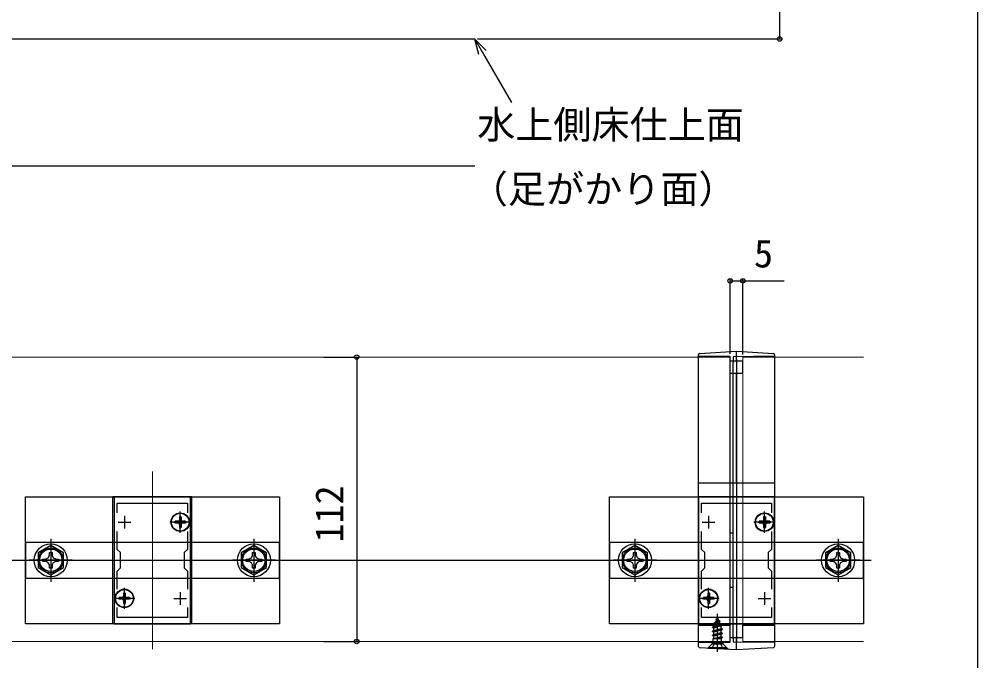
# Model space of a CAD drawing. Units: millimetres, scale not verified. Extents: x -875 to 875, y -1299 to 1293.
# Drawn here: x 497.6 to 875, y 566.7 to 819.4 of the extents above; entities that cross this region are included whole.
import ezdxf
from ezdxf.enums import TextEntityAlignment as Align

# ---------------------------------------------------------------- set-up
doc = ezdxf.new("R2010")
doc.units = ezdxf.units.MM
doc.header["$LTSCALE"] = 8
for name, color, linetype in [('0-2_YKK_11', 7, 'Continuous'), ('0-5_YKK_13', 4, 'Continuous'), ('0-6_YKK_A1', 4, 'Continuous'), ('0-7_YKK_D', 6, 'Continuous'), ('0-8_YKK_ZWAK', 7, 'Continuous'), ('0-9_YSS_K', 3, 'Continuous')]:
    doc.layers.add(name, color=color, linetype=linetype)
doc.layers.add('0-4_YKK_12', color=2, linetype='Continuous', lineweight=18)
doc.styles.add('ＭＳ ゴシック', font='')
doc.styles.get('ＭＳ ゴシック').set_extended_font_data('MS Gothic')

msp = doc.modelspace()

# ---------------------------------------------------------------- linework, layer by layer
at = {"layer": '0-2_YKK_11'}
for p, q in [((539, 623.813), (539, 618.813)), ((561, 623.813), (561, 618.813)), ((769, 623.813), (769, 618.813)), ((791, 623.813), (791, 618.813)), ((536.5, 621.313), (541.5, 621.313)), ((558.5, 621.313), (563.5, 621.313)), ((766.5, 621.313), (771.5, 621.313)), ((788.5, 621.313), (793.5, 621.313)), ((539, 593.813), (539, 588.813)), ((561, 593.813), (561, 588.813)), ((769, 593.813), (769, 588.813)), ((791, 593.813), (791, 588.813)), ((536.5, 591.313), (541.5, 591.313)), ((558.5, 591.313), (563.5, 591.313)), ((766.5, 591.313), (771.5, 591.313)), ((788.5, 591.313), (793.5, 591.313))]:
    msp.add_line(p, q, dxfattribs=at)
for points in [[(535, 631.313), (535, 581.313), (565, 581.313), (565, 631.313)], [(765, 631.313), (765, 581.313), (795, 581.313), (795, 631.313)]]:
    msp.add_lwpolyline(points, close=True, dxfattribs=at)
for points in [[(536.2, 624.946), (536.2, 628.813), (563.8, 628.813), (563.8, 624.946)], [(766.2, 624.946), (766.2, 628.813), (793.8, 628.813), (793.8, 624.946)], [(536.2, 594.946), (536.2, 602.013), (537.5, 603.313), (537.5, 609.313), (536.2, 610.613), (536.2, 617.68)], [(563.8, 617.68), (563.8, 610.613), (562.5, 609.313), (562.5, 603.313), (563.8, 602.013), (563.8, 594.946)], [(766.2, 594.946), (766.2, 602.013), (767.5, 603.313), (767.5, 609.313), (766.2, 610.613), (766.2, 617.68)], [(793.8, 617.68), (793.8, 610.613), (792.5, 609.313), (792.5, 603.313), (793.8, 602.013), (793.8, 594.946)], [(563.8, 587.68), (563.8, 583.813), (536.2, 583.813), (536.2, 587.68)], [(793.8, 587.68), (793.8, 583.813), (766.2, 583.813), (766.2, 587.68)]]:
    msp.add_lwpolyline(points, dxfattribs=at)
at = {"layer": '0-4_YKK_12'}
for p, q in [((777.5, 574.313), (777.5, 686.313)), ((782.5, 574.313), (782.5, 686.313)), ((550, 571.313), (550, 641.313)), ((780, 571.313), (780, 641.313))]:
    msp.add_line(p, q, dxfattribs=at)
for points in [[(-266.634, 686.313), (765, 686.313), (777.5, 686.313)], [(782.5, 686.313), (795, 686.313), (830, 686.313)], [(-266.634, 574.313), (765, 574.313), (777.5, 574.313)], [(782.5, 574.313), (795, 574.313), (830, 574.313)]]:
    msp.add_lwpolyline(points, dxfattribs=at)
at = {"layer": '0-5_YKK_13'}
for p, q in [((765.469, 687.724), (780, 688.613)), ((780, 688.613), (794.531, 687.724)), ((777.5, 686.57), (765, 686.613)), ((765, 574.887), (765, 684.427)), ((777.5, 684.813), (782.5, 684.813)), ((777.5, 576.105), (777.5, 684.266)), ((795, 686.613), (778.7, 686.471)), ((778.7, 576.204), (778.7, 684.168)), ((780, 685.318), (780, 573.94)), ((780, 684.813), (780, 685.255)), ((782.5, 679.813), (782.5, 684.813)), ((795, 684.427), (795, 574.887)), ((782.5, 679.813), (777.5, 679.813)), ((780, 636.813), (780, 679.813)), ((765, 636.813), (795, 636.813)), ((565.5, 631.313), (534.5, 631.313)), ((565.5, 581.313), (565.5, 631.313)), ((561.35, 623.363), (560.65, 623.363)), ((560.65, 623.363), (560.65, 622.163)), ((561, 617.163), (561, 625.463)), ((561.35, 623.363), (561.35, 622.163)), ((791.35, 623.363), (790.65, 623.363)), ((790.65, 623.363), (790.65, 622.163)), ((791, 617.163), (791, 625.463)), ((791.35, 623.363), (791.35, 622.163)), ((565.15, 621.313), (556.85, 621.313)), ((558.95, 621.663), (558.95, 620.963)), ((560.15, 621.663), (558.95, 621.663)), ((560.15, 620.963), (558.95, 620.963)), ((560.65, 620.463), (560.65, 619.263)), ((561.35, 619.263), (560.65, 619.263)), ((561.35, 620.463), (561.35, 619.263)), ((563.05, 621.663), (561.85, 621.663)), ((563.05, 620.963), (561.85, 620.963)), ((563.05, 621.663), (563.05, 620.963)), ((795.15, 621.313), (786.85, 621.313)), ((788.95, 621.663), (788.95, 620.963)), ((790.15, 621.663), (788.95, 621.663)), ((790.15, 620.963), (788.95, 620.963)), ((790.65, 620.463), (790.65, 619.263)), ((791.35, 619.263), (790.65, 619.263)), ((791.35, 620.463), (791.35, 619.263)), ((793.05, 621.663), (791.85, 621.663)), ((793.05, 620.963), (791.85, 620.963)), ((793.05, 621.663), (793.05, 620.963)), ((778.7, 617.013), (777.5, 617.013)), ((510, 614.813), (510, 597.813)), ((590, 614.813), (590, 597.813)), ((740, 614.813), (740, 597.813)), ((820, 614.813), (820, 597.813)), ((509.477, 608.167), (509.499, 609.413)), ((589.477, 608.167), (589.499, 609.413)), ((739.477, 608.167), (739.499, 609.413)), ((819.477, 608.167), (819.499, 609.413)), ((518.5, 606.313), (501.5, 606.313)), ((598.5, 606.313), (581.5, 606.313)), ((748.5, 606.313), (731.5, 606.313)), ((828.5, 606.313), (811.5, 606.313)), ((539.35, 593.363), (538.65, 593.363)), ((538.65, 593.363), (538.65, 592.163)), ((539, 587.163), (539, 595.463)), ((539.35, 593.363), (539.35, 592.163)), ((769.35, 593.363), (768.65, 593.363)), ((768.65, 593.363), (768.65, 592.163)), ((769, 587.163), (769, 595.463)), ((769.35, 593.363), (769.35, 592.163)), ((778.7, 595.613), (777.5, 595.613)), ((543.15, 591.313), (534.85, 591.313)), ((536.95, 591.663), (536.95, 590.963)), ((538.15, 591.663), (536.95, 591.663)), ((538.15, 590.963), (536.95, 590.963)), ((538.65, 590.463), (538.65, 589.263)), ((539.35, 589.263), (538.65, 589.263)), ((539.35, 590.463), (539.35, 589.263)), ((541.05, 591.663), (539.85, 591.663)), ((541.05, 590.963), (539.85, 590.963)), ((541.05, 591.663), (541.05, 590.963)), ((773.15, 591.313), (764.85, 591.313)), ((766.95, 591.663), (766.95, 590.963)), ((768.15, 591.663), (766.95, 591.663)), ((768.15, 590.963), (766.95, 590.963)), ((768.65, 590.463), (768.65, 589.263)), ((769.35, 589.263), (768.65, 589.263)), ((769.35, 590.463), (769.35, 589.263)), ((771.05, 591.663), (769.85, 591.663)), ((771.05, 590.963), (769.85, 590.963)), ((771.05, 591.663), (771.05, 590.963)), ((772.5, 570.263), (772.5, 585.258)), ((771.468, 581.271), (771.076, 580.326)), ((771.1, 581.483), (773.55, 582.278)), ((771.1, 581.583), (771.753, 581.96)), ((771.1, 581.483), (771.468, 581.271)), ((771.468, 581.271), (773.199, 582.076)), ((772.5, 583.763), (771.753, 581.96)), ((771.753, 581.96), (772.924, 582.74)), ((771.9, 583.173), (772.367, 583.443)), ((771.9, 583.073), (771.9, 583.173)), ((771.9, 583.073), (772.154, 582.927)), ((772.5, 583.763), (772.924, 582.74)), ((772.924, 582.74), (773.55, 582.378)), ((773.199, 582.076), (773.55, 582.278)), ((773.199, 582.076), (773.57, 581.181)), ((773.55, 582.278), (773.55, 582.378)), ((765, 580.813), (777.5, 580.813)), ((770.5, 579.993), (774.25, 580.788)), ((770.5, 579.893), (774.25, 580.688)), ((770.5, 579.993), (771.076, 580.326)), ((770.5, 579.893), (770.5, 579.993)), ((770.5, 579.893), (771.025, 579.59)), ((774.5, 579.198), (770.5, 578.403)), ((770.5, 578.303), (774.5, 579.098)), ((770.5, 578.403), (771.025, 578.706)), ((770.5, 578.303), (770.5, 578.403)), ((770.5, 578.303), (771.025, 578)), ((770.5, 576.813), (774.5, 577.608)), ((774.5, 577.508), (770.5, 576.713)), ((773.866, 580.466), (771.025, 579.59)), ((771.025, 578.706), (771.025, 579.59)), ((771.025, 578.706), (773.975, 579.501)), ((773.975, 578.795), (771.025, 578)), ((771.025, 577.116), (771.025, 578)), ((771.025, 577.116), (773.975, 577.911)), ((771.076, 580.326), (773.57, 581.181)), ((773.57, 581.181), (774.25, 580.788)), ((773.866, 580.466), (774.25, 580.688)), ((773.866, 580.466), (773.975, 580.202)), ((773.975, 579.501), (773.975, 580.202)), ((773.975, 579.501), (774.5, 579.198)), ((773.975, 578.795), (774.5, 579.098)), ((773.975, 577.911), (773.975, 578.795)), ((773.975, 577.911), (774.5, 577.608)), ((773.975, 577.205), (774.5, 577.508)), ((774.25, 580.688), (774.25, 580.788)), ((774.5, 579.098), (774.5, 579.198)), ((774.5, 577.508), (774.5, 577.608)), ((765, 574.013), (777.5, 574.057)), ((770.25, 574.031), (770.25, 573.263)), ((770.5, 576.813), (771.025, 577.116)), ((770.5, 576.713), (770.5, 576.813)), ((770.5, 576.713), (771.025, 576.41)), ((770.721, 575.351), (771.025, 575.526)), ((774.135, 575.351), (770.721, 575.351)), ((774.25, 573.763), (770.75, 573.763)), ((770.865, 574.21), (770.865, 575.351)), ((773.975, 577.205), (771.025, 576.41)), ((771.025, 575.526), (771.025, 576.41)), ((771.025, 575.526), (773.975, 576.321)), ((771.142, 575.351), (774.5, 576.018)), ((774.5, 575.918), (771.645, 575.351)), ((773.645, 573.578), (772.5, 574.187)), ((773.975, 575.615), (772.994, 575.351)), ((773.975, 576.321), (773.975, 577.205)), ((773.975, 576.321), (774.5, 576.018)), ((773.975, 575.615), (774.5, 575.918)), ((773.975, 575.351), (773.975, 575.615)), ((774.135, 574.21), (774.135, 575.351)), ((774.5, 575.918), (774.5, 576.018)), ((774.75, 573.263), (774.75, 574.047)), ((782.5, 575.813), (777.5, 575.813)), ((778.7, 574.155), (795, 574.013)), ((780, 574.003), (780, 575.813)), ((770.25, 573.263), (768.692, 571.705)), ((769, 572.013), (770.631, 573.644)), ((769, 571.763), (769, 572.013)), ((769, 572.013), (776, 572.013)), ((769, 571.763), (776, 571.763)), ((774.75, 573.263), (770.25, 573.263)), ((774.55, 571.763), (773.645, 573.578)), ((776.805, 571.209), (774.75, 573.263))]:
    msp.add_line(p, q, dxfattribs=at)
for points in [[(765, 684.427), (765, 684.765), (765, 685.096), (765, 685.419), (765, 685.727), (765, 686.015), (765, 686.282), (765, 686.521), (765, 686.729), (765, 686.904), (765, 687.043), (765, 687.143), (765, 687.205), (765, 687.225)], [(780, 685.318), (780, 685.663), (780, 686.002), (780, 686.336), (780, 686.659), (780, 686.965), (780, 687.254), (780, 687.523), (780, 687.766), (780, 687.983), (780, 688.171), (780, 688.328), (780, 688.451), (780, 688.541), (780, 688.595), (780, 688.613)], [(795, 687.225), (795, 687.205), (795, 687.143), (795, 687.043), (795, 686.904), (795, 686.729), (795, 686.521), (795, 686.282), (795, 686.015), (795, 685.727), (795, 685.419), (795, 685.096), (795, 684.765), (795, 684.427)], [(777.5, 684.266), (777.5, 684.544), (777.5, 684.817), (777.5, 685.083), (777.5, 685.336), (777.5, 685.573), (777.5, 685.793), (777.5, 685.989), (777.5, 686.16), (777.5, 686.305), (777.5, 686.419), (777.5, 686.502), (777.5, 686.552), (777.5, 686.57)], [(778.7, 686.471), (778.7, 686.454), (778.7, 686.404), (778.7, 686.321), (778.7, 686.207), (778.7, 686.064), (778.7, 685.892), (778.7, 685.696), (778.7, 685.478), (778.7, 685.239), (778.7, 684.986), (778.7, 684.721), (778.7, 684.447), (778.7, 684.168)], [(565.5, 581.313), (534.5, 581.313), (534.5, 631.313)], [(508.146, 606.836), (509.015, 607.298), (509.477, 608.167)], [(509.499, 609.413), (510.501, 609.413), (510.523, 608.167)], [(510.523, 608.167), (510.985, 607.298), (511.854, 606.836)], [(588.146, 606.836), (589.015, 607.298), (589.477, 608.167)], [(589.499, 609.413), (590.501, 609.413), (590.523, 608.167)], [(590.523, 608.167), (590.985, 607.298), (591.854, 606.836)], [(738.146, 606.836), (739.015, 607.298), (739.477, 608.167)], [(739.499, 609.413), (740.501, 609.413), (740.523, 608.167)], [(740.523, 608.167), (740.985, 607.298), (741.854, 606.836)], [(818.146, 606.836), (819.015, 607.298), (819.477, 608.167)], [(819.499, 609.413), (820.501, 609.413), (820.523, 608.167)], [(820.523, 608.167), (820.985, 607.298), (821.854, 606.836)], [(508.146, 605.79), (506.9, 605.812), (506.9, 606.815), (508.146, 606.836)], [(509.477, 604.46), (509.015, 605.328), (508.146, 605.79)], [(510.523, 604.46), (510.501, 603.213), (509.499, 603.213), (509.477, 604.46)], [(511.854, 605.79), (510.985, 605.328), (510.523, 604.46)], [(511.854, 606.836), (513.1, 606.815), (513.1, 605.812), (511.854, 605.79)], [(588.146, 605.79), (586.9, 605.812), (586.9, 606.815), (588.146, 606.836)], [(589.477, 604.46), (589.015, 605.328), (588.146, 605.79)], [(590.523, 604.46), (590.501, 603.213), (589.499, 603.213), (589.477, 604.46)], [(591.854, 605.79), (590.985, 605.328), (590.523, 604.46)], [(591.854, 606.836), (593.1, 606.815), (593.1, 605.812), (591.854, 605.79)], [(738.146, 605.79), (736.9, 605.812), (736.9, 606.815), (738.146, 606.836)], [(739.477, 604.46), (739.015, 605.328), (738.146, 605.79)], [(740.523, 604.46), (740.501, 603.213), (739.499, 603.213), (739.477, 604.46)], [(741.854, 605.79), (740.985, 605.328), (740.523, 604.46)], [(741.854, 606.836), (743.1, 606.815), (743.1, 605.812), (741.854, 605.79)], [(818.146, 605.79), (816.9, 605.812), (816.9, 606.815), (818.146, 606.836)], [(819.477, 604.46), (819.015, 605.328), (818.146, 605.79)], [(820.523, 604.46), (820.501, 603.213), (819.499, 603.213), (819.477, 604.46)], [(821.854, 605.79), (820.985, 605.328), (820.523, 604.46)], [(821.854, 606.836), (823.1, 606.815), (823.1, 605.812), (821.854, 605.79)], [(771.1, 581.483), (771.1, 581.583), (773.55, 582.378)], [(782.5, 575.813), (782.5, 580.813), (795, 580.813)], [(765, 572.401), (765, 572.414), (765, 572.453), (765, 572.519), (765, 572.61), (765, 572.725), (765, 572.863), (765, 573.024), (765, 573.205), (765, 573.404), (765, 573.621), (765, 573.854), (765, 574.098), (765, 574.352), (765, 574.616), (765, 574.887)], [(770.45, 571.763), (771.355, 573.578), (772.5, 574.187)], [(777.5, 574.057), (777.5, 574.071), (777.5, 574.115), (777.5, 574.186), (777.5, 574.285), (777.5, 574.41), (777.5, 574.56), (777.5, 574.732), (777.5, 574.924), (777.5, 575.135), (777.5, 575.362), (777.5, 575.6), (777.5, 575.848), (777.5, 576.105)], [(778.7, 576.204), (778.7, 575.948), (778.7, 575.7), (778.7, 575.462), (778.7, 575.235), (778.7, 575.025), (778.7, 574.832), (778.7, 574.659), (778.7, 574.51), (778.7, 574.385), (778.7, 574.285), (778.7, 574.214), (778.7, 574.17), (778.7, 574.155)], [(780, 571.013), (780, 571.029), (780, 571.075), (780, 571.152), (780, 571.259), (780, 571.394), (780, 571.557), (780, 571.747), (780, 571.96), (780, 572.195), (780, 572.45), (780, 572.724), (780, 573.012), (780, 573.311), (780, 573.621), (780, 573.94)], [(795, 574.887), (795, 574.616), (795, 574.352), (795, 574.098), (795, 573.854), (795, 573.621), (795, 573.404), (795, 573.205), (795, 573.024), (795, 572.863), (795, 572.725), (795, 572.61), (795, 572.519), (795, 572.453), (795, 572.414), (795, 572.401)], [(794.531, 571.902), (780, 571.013), (765.469, 571.902)], [(776, 571.763), (776, 572.013), (774.369, 573.644)]]:
    msp.add_lwpolyline(points, dxfattribs=at)
for points in [[(600, 631.313), (600, 581.313), (500, 581.313), (500, 631.313)], [(830, 631.313), (830, 581.313), (730, 581.313), (730, 631.313)], [(500, 599.313), (600, 599.313), (600, 613.313), (500, 613.313)], [(515, 609.2), (510, 612.087), (505, 609.2), (505, 603.426), (510, 600.54), (515, 603.426)], [(595, 609.2), (590, 612.087), (585, 609.2), (585, 603.426), (590, 600.54), (595, 603.426)], [(730, 599.313), (830, 599.313), (830, 613.313), (730, 613.313)], [(745, 609.2), (740, 612.087), (735, 609.2), (735, 603.426), (740, 600.54), (745, 603.426)], [(825, 609.2), (820, 612.087), (815, 609.2), (815, 603.426), (820, 600.54), (825, 603.426)]]:
    msp.add_lwpolyline(points, close=True, dxfattribs=at)
for centre, radius in [((561, 621.313), 3.65), ((561, 621.313), 3.5), ((791, 621.313), 3.65), ((791, 621.313), 3.5), ((510, 606.313), 6.5), ((590, 606.313), 6.5), ((740, 606.313), 6.5), ((820, 606.313), 6.5), ((510, 606.313), 4.907), ((510, 606.313), 4.432), ((590, 606.313), 4.907), ((590, 606.313), 4.432), ((740, 606.313), 4.907), ((740, 606.313), 4.432), ((820, 606.313), 4.907), ((820, 606.313), 4.432), ((539, 591.313), 3.65), ((539, 591.313), 3.5), ((769, 591.313), 3.65), ((769, 591.313), 3.5)]:
    msp.add_circle(centre, radius, dxfattribs=at)
for centre, radius, start, end in [((765.5, 687.225), 0.5, 93.5, 180), ((794.5, 687.225), 0.5, 0, 86.5), ((560.15, 622.163), 0.5, 270, 0), ((560.15, 620.463), 0.5, 0, 90), ((561.85, 622.163), 0.5, 180, 270), ((561.85, 620.463), 0.5, 90, 180), ((790.15, 622.163), 0.5, 270, 0), ((790.15, 620.463), 0.5, 0, 90), ((791.85, 622.163), 0.5, 180, 270), ((791.85, 620.463), 0.5, 90, 180), ((538.15, 592.163), 0.5, 270, 0), ((538.15, 590.463), 0.5, 0, 90), ((539.85, 592.163), 0.5, 180, 270), ((539.85, 590.463), 0.5, 90, 180), ((768.15, 592.163), 0.5, 270, 0), ((768.15, 590.463), 0.5, 0, 90), ((769.85, 592.163), 0.5, 180, 270), ((769.85, 590.463), 0.5, 90, 180), ((770.065, 574.21), 0.8, 315, 0), ((774.935, 574.21), 0.8, 180, 225), ((765.5, 572.401), 0.5, 180, 266.5), ((794.5, 572.401), 0.5, 273.5, 0)]:
    msp.add_arc(centre, radius, start, end, dxfattribs=at)
at = {"layer": '0-6_YKK_A1'}
for p, q in [((111, 811.553), (677, 811.553)), ((111, 761.553), (677, 761.553))]:
    msp.add_line(p, q, dxfattribs=at)
at = {"layer": '0-7_YKK_D'}
for p, q in [((797, 811.553), (797, 1035.553)), ((678, 811.553), (798, 811.553)), ((777.5, 687.57), (777.5, 717.313)), ((782.5, 687.313), (782.5, 717.313)), ((617.462, 686.313), (631.462, 686.313)), ((630.462, 686.313), (630.462, 574.313)), ((617.462, 574.313), (631.462, 574.313))]:
    msp.add_line(p, q, dxfattribs=at)
for points in [[(678.608, 805.426), (677, 811.426), (681.393, 807.034)], [(677, 811.426), (680, 806.23), (691.359, 786.56)], [(777.5, 716.313), (782.5, 716.313), (798.693, 716.313)]]:
    msp.add_lwpolyline(points, dxfattribs=at)
for centre in [(797, 811.553), (777.5, 716.313), (782.5, 716.313), (630.462, 686.313), (630.462, 574.313)]:
    msp.add_circle(centre, 0.875, dxfattribs=at)
at = {"layer": '0-8_YKK_ZWAK'}
msp.add_lwpolyline([(-875, -1299.3), (875, -1299.3), (875, 1250.7)], dxfattribs=at)
at = {"layer": '0-9_YSS_K'}
msp.add_line((-330, 606.313), (833, 606.313), dxfattribs=at)

# ---------------------------------------------------------------- texts
at = {"layer": '0-7_YKK_D', "style": 'ＭＳ ゴシック'}
for s, p in [('水上側床仕上面', (677.872, 769.003)), ('（足がかり面）', (674.975, 743.691)), ('5', (786.892, 718.313))]:
    msp.add_text(s, height=11, dxfattribs=at).set_placement(p, align=Align.BOTTOM_LEFT)
msp.add_text('112', height=11, rotation=90, dxfattribs=at).set_placement((628.462, 613.353), align=Align.BOTTOM_LEFT)

doc.saveas('drawing.dxf')
